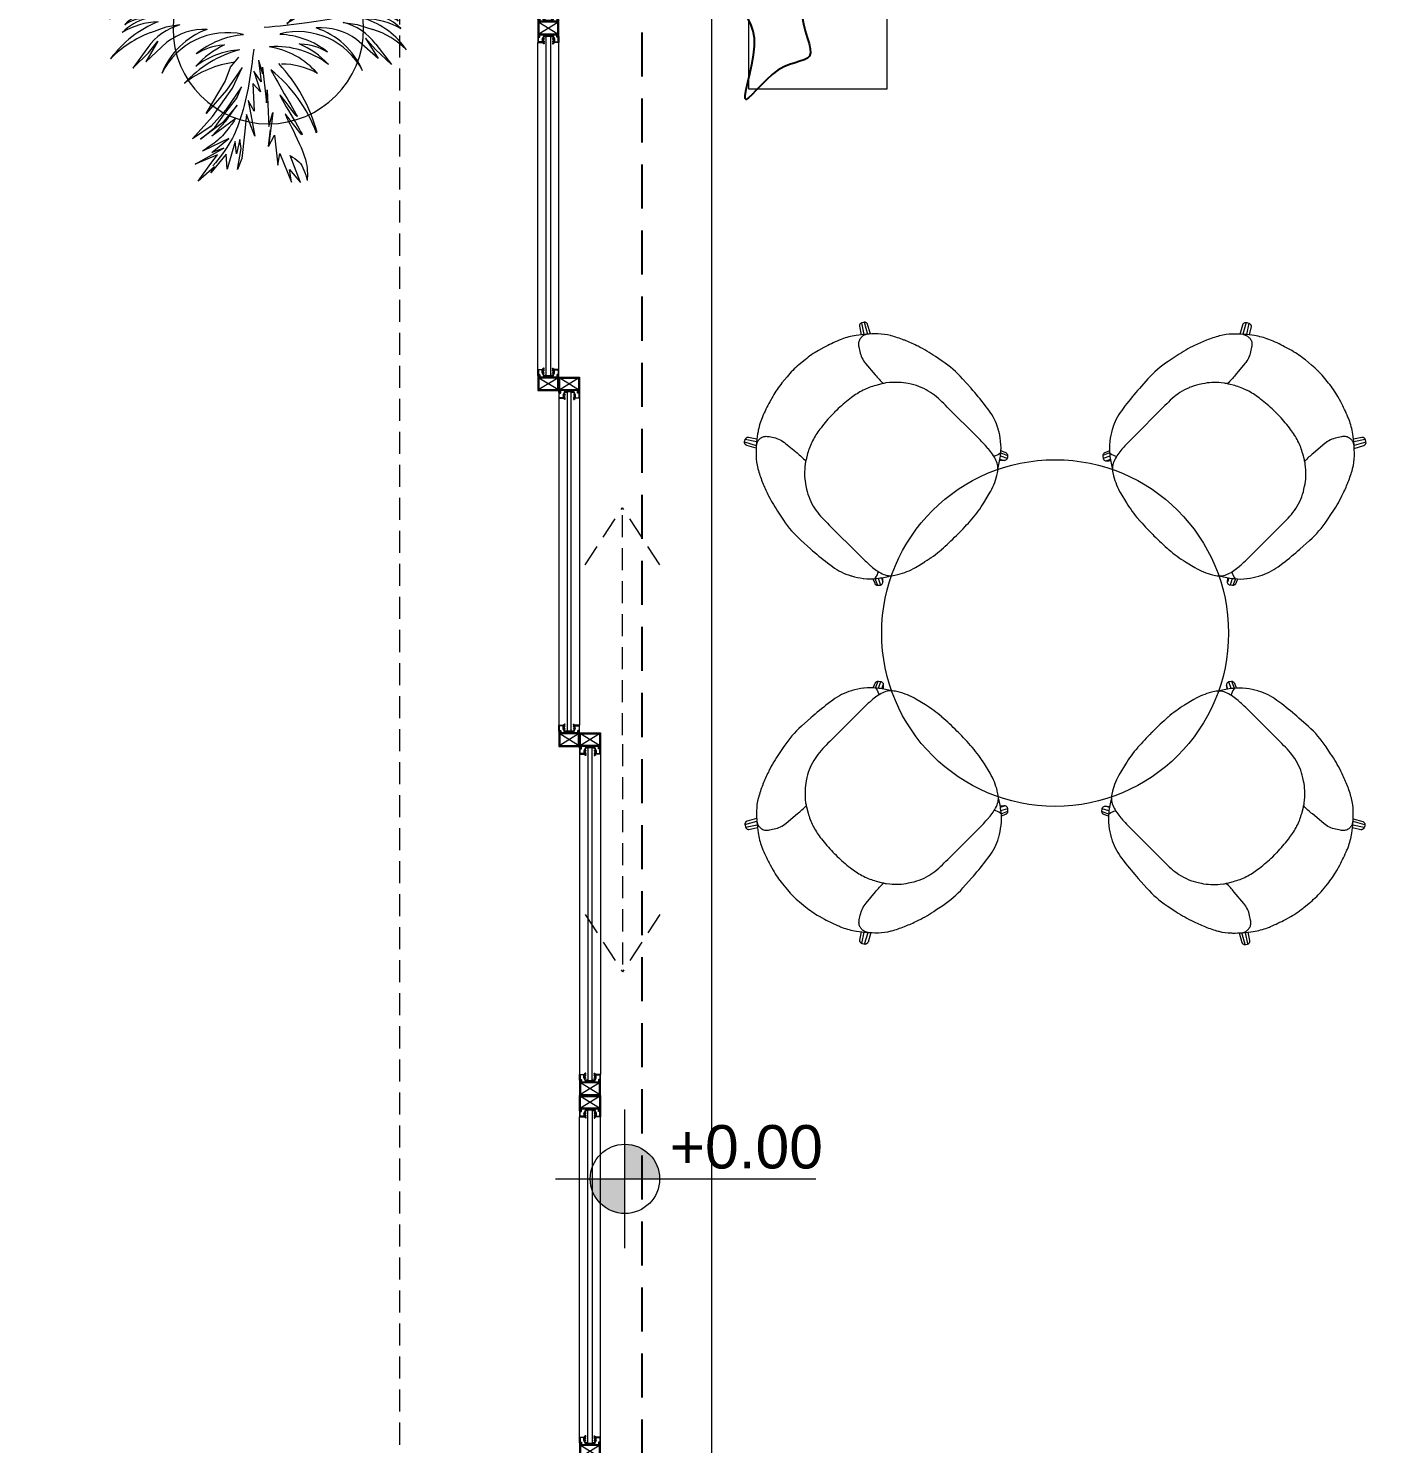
# Model space of a CAD drawing. Header units: centimetres. Extents: x 5488 to 20269, y -31398 to -19684.
# Drawn here: x 17024.7 to 17419.8, y -23648.5 to -23240.3 of the extents above; entities that cross this region are included whole.
import ezdxf
from ezdxf.enums import TextEntityAlignment as Align

# ---------------------------------------------------------------- set-up
doc = ezdxf.new("R2010")
doc.units = ezdxf.units.CM
doc.set_wipeout_variables(frame=1)
doc.linetypes.add('HIDDEN', pattern=[9.525, 6.35, -3.175])
doc.linetypes.add('HIDDENX2', pattern=[19.05, 12.7, -6.35])
doc.layers.add('0-LNS-VLF-PERDE', color=10, linetype='Continuous')
doc.layers.add('GOR2', color=113, linetype='Continuous')
for name, color, linetype, lineweight in [('CRC_plan_kot', 4, 'Continuous', 20), ('CRC_plan_kot_isim', 3, 'Continuous', 20), ('xxx_Auto_DIMENSION_INTERIOR', 33, 'Continuous', 0), ('xxx_Auto_Dograma_Metal', 157, 'Continuous', 0), ('xxx_Auto_Element_Dograma Cam', 140, 'Continuous', 9), ('xxx_Auto_Element_Dograma Metal', 211, 'Continuous', 20), ('xxx_Auto_Kaplama_Ahşap', 34, 'Continuous', 0), ('xxx_Auto_Merdiven_Merdiven', 163, 'Continuous', 15), ('xxx_Auto_Tefris_Silik', 252, 'Continuous', 13), ('xxx_Auto_Tefris_Tefris', 32, 'Continuous', 15), ('xxx_Auto_Yardimci_Yazi', 7, 'Continuous', 9)]:
    doc.layers.add(name, color=color, linetype=linetype, lineweight=lineweight)
doc.layers.add('wipeout', color=7, linetype='Continuous', true_color=0xffffff)
doc.layers.add('xxx_Auto_LANDSCAPE', color=7, linetype='Continuous', lineweight=0, true_color=0x496639)
doc.styles.add('a_Arial-50', font='arial.ttf', dxfattribs={"height": 0.125})

# ---------------------------------------------------------------- blocks, each defined once
blk = doc.blocks.new('2411-X')
for p, q in [((1.5, 17), (0, 17)), ((0, 17), (0, 0)), ((0, 0), (15, 0)), ((1.5, 16.5), (1.5, 17)), ((4.1, 16.5), (1.5, 16.5)), ((1.5, 1.5), (1.5, 15)), ((1.5, 15), (4.6, 15)), ((12.5, 1.5), (1.5, 1.5)), ((3.1, 19.8), (4.8, 21.6)), ((4.1, 19.2), (3.1, 19.8)), ((4.1, 19.2), (4.1, 16.5)), ((5.6, 16), (5.6, 21.2)), ((17.5, 21.5), (12.5, 10.1)), ((12.5, 9.5), (12.5, 10.1)), ((12.5, 9.5), (12.5, 1.5)), ((18, 19.2), (14, 9.5)), ((14, 1.5), (14, 9.5)), ((15, 1.5), (14, 1.5)), ((15, 1.5), (15, 0)), ((19, 19.2), (18, 19.2)), ((19, 19.2), (18.5, 21.5))]:
    blk.add_line(p, q)
for centre, radius, start, end in [((4.6, 16), 1, 270, 0), ((5.1, 21.2), 0.498, 359.4768, 127.3931), ((18, 21.5), 0.5, 0, 180)]:
    blk.add_arc(centre, radius, start, end)
blk = doc.blocks.new('ALU TRIM5')
at = {"layer": 'xxx_Auto_Element_Dograma Metal'}
for p, q in [((6039.93, -20381.65), (6036.58, -20376.2)), ((6036.58, -20381.65), (6039.93, -20376.2)), ((6035.96, -20379.72), (6035.96, -20378.15)), ((6036.29, -20379.72), (6035.96, -20378.15)), ((6035.96, -20379.72), (6036.29, -20378.15)), ((6035.96, -20378.15), (6036.29, -20378.15)), ((6036.29, -20379.72), (6035.96, -20379.72)), ((6036.29, -20379.72), (6036.29, -20378.15)), ((6040.2, -20379.72), (6040.2, -20378.14)), ((6040.2, -20379.72), (6040.54, -20378.14)), ((6040.54, -20379.72), (6040.2, -20378.14)), ((6040.54, -20378.14), (6040.2, -20378.14)), ((6040.2, -20379.72), (6040.54, -20379.72)), ((6040.54, -20379.72), (6040.54, -20378.14))]:
    blk.add_line(p, q, dxfattribs=at)
blk.add_lwpolyline([(6036.29, -20379.73), (6036.29, -20379.73), (6035.79, -20379.73), (6035.79, -20380.03, 0.414214), (6035.89, -20380.13), (6035.99, -20380.13), (6035.99, -20379.93), (6036.29, -20379.93), (6036.29, -20381.73), (6035.99, -20381.73), (6035.99, -20381.53), (6035.89, -20381.53, 0.414214), (6035.79, -20381.63), (6035.79, -20381.93), (6038.24, -20381.93), (6040.69, -20381.93), (6040.69, -20381.63, 0.414214), (6040.59, -20381.53), (6040.49, -20381.53), (6040.49, -20381.73), (6040.19, -20381.73), (6040.19, -20379.93), (6040.49, -20379.93), (6040.49, -20380.13), (6040.59, -20380.13, 0.414214), (6040.69, -20380.03), (6040.69, -20379.73), (6040.19, -20379.73), (6040.19, -20378.96), (6040.16, -20378.93), (6040.19, -20378.9), (6040.19, -20378.13), (6040.69, -20378.13), (6040.69, -20377.83, 0.414214), (6040.59, -20377.73), (6040.49, -20377.73), (6040.49, -20377.93), (6040.19, -20377.93), (6040.19, -20376.13), (6040.49, -20376.13), (6040.49, -20376.33), (6040.59, -20376.33, 0.414214), (6040.69, -20376.23), (6040.69, -20375.93), (6038.24, -20375.93), (6035.79, -20375.93), (6035.79, -20376.23, 0.414214), (6035.89, -20376.33), (6035.99, -20376.33), (6035.99, -20376.13), (6036.29, -20376.13), (6036.29, -20377.93), (6035.99, -20377.93), (6035.99, -20377.73), (6035.89, -20377.73, 0.414214), (6035.79, -20377.83), (6035.79, -20378.13), (6036.29, -20378.13), (6036.29, -20379.73)], format="xyb", dxfattribs=at)
blk.add_lwpolyline([(6036.49, -20379.47), (6036.49, -20381.73), (6038.24, -20381.73), (6039.99, -20381.73), (6039.99, -20378.93), (6039.99, -20376.13), (6038.24, -20376.13), (6036.49, -20376.13), (6036.49, -20379.47)], dxfattribs=at)
for points in [[(6039.93, -20376.2), (6036.58, -20376.2), (6036.58, -20381.65), (6039.93, -20381.65)], [(6034.44, -20380.52), (6034.54, -20380.54), (6034.7, -20380.5), (6034.86, -20380.42), (6035.19, -20380.2), (6035.23, -20380.16), (6035.21, -20380.14), (6035.19, -20380.14), (6034.78, -20380.33), (6034.68, -20380.34), (6034.56, -20380.31), (6034.51, -20380.26), (6034.46, -20380.23), (6034.42, -20380.18), (6034.38, -20380.15), (6034.33, -20380.13), (6034.31, -20380.15), (6034.33, -20380.18), (6034.36, -20380.21), (6034.37, -20380.24), (6034.36, -20380.26), (6034.25, -20380.24), (6034.11, -20380.22), (6033.97, -20380.18), (6033.81, -20380.15), (6033.76, -20380.13), (6033.73, -20380.13), (6033.71, -20380.15), (6033.71, -20380.18), (6033.73, -20380.22), (6034.03, -20380.62), (6034.09, -20380.62), (6034.09, -20380.4), (6034.31, -20380.4), (6034.41, -20380.49), (6034.42, -20380.5)], [(6034.45, -20377.35), (6034.55, -20377.33), (6034.71, -20377.37), (6034.87, -20377.45), (6035.2, -20377.67), (6035.24, -20377.71), (6035.22, -20377.73), (6035.2, -20377.73), (6034.79, -20377.54), (6034.69, -20377.53), (6034.57, -20377.56), (6034.52, -20377.61), (6034.47, -20377.64), (6034.43, -20377.69), (6034.39, -20377.72), (6034.34, -20377.74), (6034.32, -20377.72), (6034.34, -20377.69), (6034.37, -20377.66), (6034.38, -20377.63), (6034.37, -20377.61), (6034.26, -20377.63), (6034.12, -20377.65), (6033.98, -20377.69), (6033.82, -20377.72), (6033.77, -20377.74), (6033.74, -20377.74), (6033.72, -20377.72), (6033.72, -20377.69), (6033.74, -20377.65), (6034.04, -20377.25), (6034.1, -20377.25), (6034.1, -20377.47), (6034.32, -20377.47), (6034.42, -20377.38), (6034.43, -20377.37)], [(6042.05, -20377.34), (6041.95, -20377.32), (6041.79, -20377.36), (6041.63, -20377.44), (6041.3, -20377.66), (6041.26, -20377.7), (6041.28, -20377.72), (6041.3, -20377.72), (6041.71, -20377.53), (6041.81, -20377.52), (6041.93, -20377.55), (6041.98, -20377.6), (6042.03, -20377.63), (6042.07, -20377.68), (6042.11, -20377.71), (6042.16, -20377.73), (6042.18, -20377.71), (6042.16, -20377.68), (6042.13, -20377.65), (6042.12, -20377.62), (6042.13, -20377.6), (6042.24, -20377.62), (6042.38, -20377.64), (6042.52, -20377.68), (6042.68, -20377.71), (6042.73, -20377.73), (6042.76, -20377.73), (6042.78, -20377.71), (6042.78, -20377.68), (6042.76, -20377.64), (6042.46, -20377.24), (6042.4, -20377.24), (6042.4, -20377.46), (6042.18, -20377.46), (6042.08, -20377.37), (6042.07, -20377.36)], [(6042.05, -20380.52), (6041.95, -20380.54), (6041.79, -20380.5), (6041.63, -20380.42), (6041.3, -20380.2), (6041.26, -20380.16), (6041.28, -20380.14), (6041.3, -20380.14), (6041.71, -20380.33), (6041.81, -20380.34), (6041.93, -20380.31), (6041.98, -20380.26), (6042.03, -20380.23), (6042.07, -20380.18), (6042.11, -20380.15), (6042.16, -20380.13), (6042.18, -20380.15), (6042.16, -20380.18), (6042.13, -20380.21), (6042.12, -20380.24), (6042.13, -20380.26), (6042.24, -20380.24), (6042.38, -20380.22), (6042.52, -20380.18), (6042.68, -20380.15), (6042.73, -20380.13), (6042.76, -20380.13), (6042.78, -20380.15), (6042.78, -20380.18), (6042.76, -20380.22), (6042.46, -20380.62), (6042.4, -20380.62), (6042.4, -20380.4), (6042.18, -20380.4), (6042.08, -20380.49), (6042.07, -20380.5)]]:
    blk.add_lwpolyline(points, close=True, dxfattribs=at)
for p, xscale, yscale, zscale, rotation in [((6034.1, -20375.94, -0.3), 0.1000000000058208, 0.1000000000058208, 0.1000000000058208, 270), ((6042.4, -20375.93, -0.3), -0.1000000000058208, 0.0999999999985448, 0.1000000000000227, 90), ((6034.1, -20381.94, -0.3), -0.1000000000058208, 0.1000000000058208, 0.1000000000058208, 270), ((6042.4, -20381.93, -0.3), 0.1000000000058208, 0.1000000000058208, 0.1000000000058208, 90)]:
    blk.add_blockref('2411-X', p, dxfattribs=dict(at, xscale=xscale, yscale=yscale, zscale=zscale, rotation=rotation))
blk = doc.blocks.new('ALU TRIM 6')
at = {"layer": 'xxx_Auto_Element_Dograma Metal'}
for p, q in [((6039.18, -20367.78), (6035.83, -20362.34)), ((6035.83, -20367.78), (6039.18, -20362.34)), ((6039.45, -20365.85), (6039.45, -20364.28)), ((6039.45, -20365.85), (6039.78, -20364.28)), ((6039.78, -20365.85), (6039.45, -20364.28)), ((6039.78, -20364.28), (6039.45, -20364.28)), ((6039.78, -20365.85), (6039.78, -20364.28)), ((6039.45, -20365.85), (6039.78, -20365.85))]:
    blk.add_line(p, q, dxfattribs=at)
for points in [[(6035.54, -20362.07), (6035.54, -20368.07)], [(6035.74, -20365.6), (6035.74, -20367.87), (6037.49, -20367.87), (6039.24, -20367.87), (6039.24, -20365.07), (6039.24, -20362.27), (6037.49, -20362.27), (6035.74, -20362.27), (6035.74, -20365.6)]]:
    blk.add_lwpolyline(points, dxfattribs=at)
blk.add_lwpolyline([(6035.54, -20368.07), (6037.49, -20368.07), (6039.94, -20368.07), (6039.94, -20367.77, 0.414214), (6039.84, -20367.67), (6039.74, -20367.67), (6039.74, -20367.87), (6039.44, -20367.87), (6039.44, -20366.07), (6039.74, -20366.07), (6039.74, -20366.27), (6039.84, -20366.27, 0.414214), (6039.94, -20366.17), (6039.94, -20365.87), (6039.44, -20365.87), (6039.44, -20365.1), (6039.41, -20365.07), (6039.44, -20365.04), (6039.44, -20364.27), (6039.94, -20364.27), (6039.94, -20363.97, 0.414214), (6039.84, -20363.87), (6039.74, -20363.87), (6039.74, -20364.07), (6039.44, -20364.07), (6039.44, -20362.27), (6039.74, -20362.27), (6039.74, -20362.47), (6039.84, -20362.47, 0.414214), (6039.94, -20362.37), (6039.94, -20362.07), (6037.49, -20362.07), (6035.54, -20362.07)], format="xyb", dxfattribs=at)
for points in [[(6039.18, -20362.34), (6035.83, -20362.34), (6035.83, -20367.78), (6039.18, -20367.78)], [(6041.29, -20363.48), (6041.19, -20363.46), (6041.03, -20363.5), (6040.87, -20363.58), (6040.54, -20363.8), (6040.5, -20363.84), (6040.52, -20363.86), (6040.54, -20363.86), (6040.95, -20363.67), (6041.05, -20363.66), (6041.17, -20363.69), (6041.22, -20363.74), (6041.27, -20363.77), (6041.31, -20363.82), (6041.35, -20363.85), (6041.4, -20363.87), (6041.42, -20363.85), (6041.4, -20363.82), (6041.37, -20363.79), (6041.36, -20363.76), (6041.37, -20363.74), (6041.48, -20363.76), (6041.62, -20363.78), (6041.76, -20363.82), (6041.92, -20363.85), (6041.97, -20363.87), (6042, -20363.87), (6042.02, -20363.85), (6042.02, -20363.82), (6042, -20363.78), (6041.7, -20363.38), (6041.64, -20363.38), (6041.64, -20363.6), (6041.42, -20363.6), (6041.32, -20363.51), (6041.31, -20363.5)], [(6041.3, -20366.66), (6041.2, -20366.68), (6041.04, -20366.64), (6040.88, -20366.56), (6040.55, -20366.34), (6040.51, -20366.3), (6040.53, -20366.28), (6040.55, -20366.28), (6040.96, -20366.47), (6041.06, -20366.48), (6041.18, -20366.45), (6041.23, -20366.4), (6041.28, -20366.37), (6041.32, -20366.32), (6041.36, -20366.29), (6041.41, -20366.27), (6041.43, -20366.29), (6041.41, -20366.32), (6041.38, -20366.35), (6041.37, -20366.38), (6041.38, -20366.4), (6041.49, -20366.38), (6041.63, -20366.36), (6041.77, -20366.32), (6041.93, -20366.29), (6041.98, -20366.27), (6042.01, -20366.27), (6042.03, -20366.29), (6042.03, -20366.32), (6042.01, -20366.36), (6041.71, -20366.76), (6041.65, -20366.76), (6041.65, -20366.54), (6041.43, -20366.54), (6041.33, -20366.63), (6041.32, -20366.64)]]:
    blk.add_lwpolyline(points, close=True, dxfattribs=at)
at = {"layer": 'xxx_Auto_Element_Dograma Metal', "rotation": 90}
for p, xscale, yscale, zscale in [((6041.65, -20362.07, -0.3), -0.1000000000058208, 0.0999999999985448, 0.1000000000000227), ((6041.65, -20368.07, -0.3), 0.1000000000058208, 0.1000000000058208, 0.1000000000058208)]:
    blk.add_blockref('2411-X', p, dxfattribs=dict(at, xscale=xscale, yscale=yscale, zscale=zscale))
blk = doc.blocks.new('*U53')
at = {"layer": '0-LNS-VLF-PERDE', "linetype": 'HIDDENX2'}
blk.add_lwpolyline([(-167.48, 6), (653.95, 6)], dxfattribs=at)
blk = doc.blocks.new('level_50')
for points in [[(10, 0, 0.414214), (0, 10), (0, 0)], [(0, 0), (-10, 0, 0.414214), (0, -10)]]:
    blk.add_hatch(color=256).paths.add_polyline_path(points)
for p, q in [((0, 0), (0, 20)), ((-20, 0), (0, 0)), ((0, -20), (0, 0)), ((0, 0), (55, 0))]:
    blk.add_line(p, q)
blk.add_circle((0, 0), 10)
blk = doc.blocks.new('level')
blk.add_blockref('level_50', (0, 0))
at = {"layer": 'xxx_Auto_Yardimci_Yazi', "style": 'a_Arial-50'}
blk.add_attdef('LEVEL', text='', height=12.5, dxfattribs=at).set_placement((35, 3), align=Align.CENTER)
blk = doc.blocks.new('PLAN KOT')
at = {"layer": 'CRC_plan_kot'}
ref = blk.add_blockref('level', (-1748.02, 1093.76), dxfattribs=at)
ref.add_attrib('LEVEL', '+0.00', dxfattribs={"layer": 'CRC_plan_kot_isim', "height": 12.5, "style": 'a_Arial-50'}).set_placement((-1713.02, 1096.76), align=Align.CENTER)
blk = doc.blocks.new('A$Ce26710d8')
at = {"layer": 'GOR2'}
for points in [[(0.21, 24.05), (1.49, 24.71), (3.2, 25.43), (4.8, 25.91), (6.24, 26.17), (7.54, 26.19), (8.66, 25.97), (9.62, 25.51), (10.38, 24.8), (10.94, 23.84), (11.3, 22.62), (11.45, 21.14), (11.43, 19.45), (11.3, 17.6), (11.12, 15.63), (10.94, 13.59), (10.82, 11.54), (10.81, 9.51), (10.97, 7.57), (11.33, 5.74), (11.85, 4.02), (12.43, 2.39), (13.01, 0.84), (13.51, -0.66), (13.85, -2.13), (13.86, -2.27)], [(-30.07, -0.13), (-28.28, -0.02), (-26.08, -0.17), (-23.6, -0.46), (-21, -0.79), (-18.41, -1.06), (-15.97, -1.16), (-13.82, -1), (-12.12, -0.46), (-10.94, 0.53), (-10.23, 1.91), (-9.85, 3.62), (-9.69, 5.57), (-9.62, 7.68), (-9.54, 9.88), (-9.31, 12.1), (-8.82, 14.24), (-7.98, 16.26), (-6.82, 18.11), (-6.52, 18.47)], [(3.29, -13.26), (0.92, -13.61), (-1.66, -13.66), (-4.33, -13.48), (-7.04, -13.16), (-9.73, -12.82), (-12.35, -12.55), (-14.84, -12.46), (-17.14, -12.65), (-19.21, -13.23), (-21.01, -14.26), (-22.54, -15.65), (-23.87, -17.27), (-25.02, -19), (-26.03, -20.7), (-26.95, -22.26), (-27.81, -23.54), (-28.65, -24.42), (-29.51, -24.81), (-30.42, -24.76), (-31.41, -24.38), (-32.52, -23.75), (-33.76, -22.99), (-35.18, -22.17), (-36.8, -21.41), (-38.65, -20.8), (-40.74, -20.4), (-42.95, -20.18), (-45.14, -20.09), (-47.19, -20.05), (-48.95, -20.01), (-50.28, -19.91), (-51.04, -19.69), (-51.11, -19.27), (-50.39, -18.62), (-49, -17.76), (-47.11, -16.7), (-44.91, -15.48), (-42.56, -14.13), (-40.24, -12.67), (-38.11, -11.13), (-36.37, -9.55), (-35.11, -7.95), (-34.26, -6.38), (-33.69, -4.88), (-33.25, -3.5), (-32.81, -2.29), (-32.22, -1.3), (-31.35, -0.56), (-30.07, -0.13)]]:
    blk.add_lwpolyline(points, dxfattribs=at)
blk.add_lwpolyline([(7.47, -30.12), (0, 0), (30.94, -5.06)], close=True, dxfattribs=at)
blk.add_circle((-2.57, 20.55), 4.46, dxfattribs=at)
blk = doc.blocks.new('lf14_plan')
at = {"linetype": 'ByBlock'}
for p, q in [((3768.38, 1203.16, -336.24), (3770.08, 1200.05, -336.24)), ((3769.07, 1203.57, -336.24), (3770.93, 1200.76, -336.24)), ((3816.49, 1203.57, -336.24), (3814.63, 1200.76, -336.24)), ((3817.18, 1203.16, -336.24), (3815.48, 1200.05, -336.24)), ((3767.11, 1148.71, -336.24), (3766.29, 1146.79, -336.24)), ((3767.84, 1148.12, -336.24), (3766.91, 1146.27, -336.24)), ((3768.63, 1147.54, -336.24), (3768.07, 1146.43, -336.24)), ((3816.93, 1147.54, -336.24), (3817.49, 1146.43, -336.24)), ((3817.72, 1148.12, -336.24), (3818.65, 1146.27, -336.24)), ((3818.45, 1148.71, -336.24), (3819.27, 1146.79, -336.24))]:
    blk.add_line(p, q, dxfattribs=at)
for p in [(3792.76, 1190.86, -336.24), (3792.8, 1190.86, -336.24)]:
    blk.add_line(p, (3792.78, 1190.86, -336.24))
at = {"elevation": -336.24}
for points in [[(3770.9, 1146.07), (3770.74, 1146.16, -0.03627), (3767.52, 1148.37), (3767.41, 1148.46, -0.057586), (3764.83, 1151.06), (3764.76, 1151.14, -0.042211), (3762.88, 1154), (3762.78, 1154.18, -0.043365), (3761.58, 1156.93, -0.046975), (3760.9, 1159.84), (3760.66, 1161.55, -0.020132), (3760.04, 1167.91), (3759.83, 1171.62, -0.063775), (3760.37, 1179.31), (3760.84, 1181.65, -0.011924), (3761.48, 1184.49, -0.019714), (3762.3, 1187.29), (3762.44, 1187.69, -0.020826), (3763.79, 1191.22), (3763.88, 1191.43, -0.028058), (3765.63, 1194.93), (3765.71, 1195.07, -0.063967), (3767.92, 1197.98), (3768.12, 1198.19, -0.021499), (3770.33, 1200.26, -0.02175), (3772.71, 1202.13), (3773.18, 1202.46, -0.05881), (3776.88, 1204.51), (3777.17, 1204.63, -0.025521), (3781.71, 1206.22), (3783.42, 1206.72, -0.028215), (3785.73, 1207.26, -0.018713), (3788.07, 1207.57), (3790.35, 1207.8, -0.024259), (3792.78, 1207.92, -0.024259), (3795.21, 1207.8), (3797.49, 1207.57, -0.018713), (3799.83, 1207.26, -0.028215), (3802.14, 1206.72), (3803.85, 1206.22, -0.025521), (3808.39, 1204.63), (3808.68, 1204.51, -0.05881), (3812.38, 1202.46), (3812.85, 1202.13, -0.02175), (3815.23, 1200.26, -0.021499), (3817.44, 1198.19), (3817.64, 1197.98, -0.063967), (3819.85, 1195.07), (3819.93, 1194.93, -0.028058), (3821.68, 1191.43), (3821.77, 1191.22, -0.020826), (3823.12, 1187.69), (3823.26, 1187.29, -0.019714), (3824.08, 1184.49, -0.011924), (3824.72, 1181.65), (3825.19, 1179.31, -0.063775), (3825.73, 1171.62), (3825.52, 1167.91, -0.020132), (3824.9, 1161.55), (3824.66, 1159.84, -0.046975), (3823.98, 1156.93, -0.043365), (3822.78, 1154.18), (3822.68, 1154, -0.042211), (3820.8, 1151.14), (3820.73, 1151.06, -0.057586), (3818.15, 1148.46), (3818.04, 1148.37, -0.03627), (3814.82, 1146.16), (3814.66, 1146.07)], [(3770.08, 1200.05), (3770.75, 1200.41, -0.111376), (3771.69, 1200.67, -0.059464), (3772.69, 1200.6), (3772.72, 1200.59, -0.127108), (3773.66, 1200.15), (3773.7, 1200.12, -0.074816), (3774.47, 1199.25), (3775.23, 1198.09, -0.12305), (3776.48, 1194.48), (3776.86, 1190.22, -0.024219), (3777, 1186.82)], [(3815.48, 1200.05), (3814.81, 1200.41, 0.111376), (3813.87, 1200.67, 0.059464), (3812.87, 1200.6), (3812.84, 1200.59, 0.127108), (3811.9, 1200.15), (3811.86, 1200.12, 0.074816), (3811.09, 1199.25), (3810.33, 1198.09, 0.12305), (3809.08, 1194.48), (3808.7, 1190.22, 0.024219), (3808.56, 1186.82)], [(3792.8, 1190.86), (3793.65, 1190.85), (3793.66, 1190.85, -0.027444), (3798.67, 1190.47), (3799.21, 1190.4), (3799.22, 1190.4, -0.046157), (3803.07, 1189.53), (3803.11, 1189.52), (3803.12, 1189.51, -0.053501), (3806.66, 1187.93), (3808.25, 1187), (3808.25, 1187, -0.003742), (3808.75, 1186.7), (3808.75, 1186.7), (3808.75, 1186.7, -0.036233), (3809.22, 1186.37), (3810.02, 1185.72), (3810.02, 1185.72, -0.033973), (3811.87, 1183.96), (3811.96, 1183.87), (3811.96, 1183.87, -0.043479), (3813.63, 1181.72), (3814.15, 1180.92, -0.047774), (3815.54, 1178.23), (3815.54, 1178.22, -0.048041), (3816.39, 1175.35), (3816.52, 1174.68, -0.04292), (3816.82, 1171.81, -0.004639), (3816.84, 1168.92), (3816.84, 1156.53, -0.015692), (3816.71, 1152.2), (3816.69, 1151.98, -0.063578), (3815.97, 1148.2), (3815.96, 1148.19, -0.177328), (3813.69, 1145.31), (3812.98, 1144.87), (3812.97, 1144.86, -0.077292), (3807.9, 1142.73), (3804.82, 1141.97), (3804.81, 1141.97, -0.044502), (3799.01, 1141.06), (3798.98, 1141.06), (3798.96, 1141.06, -0.016402), (3793.04, 1140.86), (3792.54, 1140.86), (3792.52, 1140.86, -0.016403), (3786.6, 1141.06), (3786.57, 1141.06), (3786.55, 1141.06, -0.044502), (3780.75, 1141.97), (3777.67, 1142.73), (3777.66, 1142.73, -0.077292), (3772.59, 1144.86), (3771.87, 1145.31), (3771.87, 1145.31, -0.177328), (3769.6, 1148.19), (3769.59, 1148.2, -0.063578), (3768.87, 1151.98), (3768.85, 1152.2, -0.015693), (3768.72, 1156.53), (3768.72, 1168.92, -0.004639), (3768.74, 1171.81, -0.04292), (3769.05, 1174.68), (3769.17, 1175.35, -0.048041), (3770.02, 1178.22), (3770.02, 1178.24, -0.047774), (3771.41, 1180.92), (3771.93, 1181.72), (3771.93, 1181.72, -0.043479), (3773.6, 1183.87), (3773.68, 1183.96), (3773.69, 1183.96, -0.033973), (3775.54, 1185.72), (3776.34, 1186.37), (3776.34, 1186.37, -0.036233), (3776.81, 1186.7), (3776.81, 1186.7), (3776.81, 1186.7, -0.003742), (3777.31, 1187), (3778.89, 1187.92), (3778.9, 1187.93, -0.053501), (3782.44, 1189.51), (3782.48, 1189.53), (3782.49, 1189.53, -0.046157), (3786.34, 1190.4), (3786.88, 1190.47), (3786.89, 1190.47, -0.027444), (3791.9, 1190.85), (3792.76, 1190.86)], [(3767.11, 1148.71), (3767.44, 1148.75, 0.112409), (3769.24, 1149.44)], [(3818.45, 1148.71), (3818.12, 1148.75, -0.112407), (3816.32, 1149.44)], [(3792.85, 1140.86, -0.000321), (3792.78, 1140.86, -0.000324), (3792.71, 1140.86)]]:
    blk.add_lwpolyline(points, format="xyb", dxfattribs=at)
at = {"linetype": 'ByBlock', "elevation": -336.24}
for points in [[(3769.49, 1199.52), (3768.13, 1202.01, -0.045905), (3768.06, 1202.18, -0.079303), (3768.03, 1202.36), (3768.03, 1202.41, -0.080807), (3768.08, 1202.71), (3768.1, 1202.76, -0.035554), (3768.18, 1202.96), (3768.19, 1202.99, -0.129021), (3768.31, 1203.11, -0.013239), (3768.45, 1203.21), (3768.55, 1203.27), (3768.94, 1203.5, -0.0544), (3769.2, 1203.62, -0.10313), (3769.48, 1203.65), (3769.54, 1203.65, -0.051281), (3769.76, 1203.6), (3769.78, 1203.6, -0.071643), (3769.95, 1203.52), (3769.98, 1203.5, -0.057606), (3770.08, 1203.41, -0.044491), (3770.17, 1203.31), (3771.53, 1201.24)], [(3816.07, 1199.52), (3817.43, 1202.01, 0.045905), (3817.5, 1202.18, 0.079303), (3817.53, 1202.36), (3817.53, 1202.41, 0.080807), (3817.48, 1202.71), (3817.46, 1202.76, 0.035554), (3817.38, 1202.96), (3817.37, 1202.99, 0.129021), (3817.25, 1203.11, 0.013239), (3817.11, 1203.21), (3817.01, 1203.27), (3816.62, 1203.5, 0.0544), (3816.36, 1203.62, 0.10313), (3816.08, 1203.65), (3816.03, 1203.65, 0.051281), (3815.8, 1203.6), (3815.78, 1203.6, 0.071643), (3815.61, 1203.52), (3815.58, 1203.5, 0.057606), (3815.48, 1203.41, 0.044491), (3815.39, 1203.31), (3814.03, 1201.24)], [(3766.66, 1149.1), (3766.11, 1147.79, 0.023529), (3766.05, 1147.64, 0.07714), (3766.03, 1147.49), (3766.03, 1147.46, 0.061474), (3766.05, 1147.27), (3766.1, 1147.08, 0.126302), (3766.21, 1146.88, 0.031772), (3766.39, 1146.71), (3766.81, 1146.35, 0.060488), (3767.02, 1146.22, 0.088296), (3767.25, 1146.15), (3767.31, 1146.15, 0.10125), (3767.67, 1146.18), (3767.71, 1146.2, 0.139609), (3768.08, 1146.44), (3768.2, 1146.57, 0.003961), (3768.51, 1146.94, 0.029652), (3768.8, 1147.32), (3768.84, 1147.39)], [(3818.9, 1149.1), (3819.45, 1147.79, -0.023529), (3819.51, 1147.64, -0.07714), (3819.53, 1147.49), (3819.53, 1147.46, -0.061474), (3819.51, 1147.27), (3819.46, 1147.08, -0.126302), (3819.35, 1146.88, -0.031772), (3819.17, 1146.71), (3818.75, 1146.35, -0.060488), (3818.54, 1146.22, -0.088296), (3818.31, 1146.15), (3818.25, 1146.15, -0.10125), (3817.89, 1146.18), (3817.85, 1146.2, -0.139609), (3817.48, 1146.44), (3817.36, 1146.57, -0.003961), (3817.05, 1146.94, -0.029652), (3816.76, 1147.32), (3816.72, 1147.39)]]:
    blk.add_lwpolyline(points, format="xyb", dxfattribs=at)
at = {"elevation": -336.24}
blk.add_lwpolyline([(3792.76, 1190.86), (3792.78, 1190.86), (3792.8, 1190.86)], dxfattribs=at)
blk.add_open_spline([(3792.8, 1207.92, -336.24), (3792.79, 1207.92, -336.24), (3792.78, 1207.92, -336.24)], degree=2)
blk = doc.blocks.new('*U12')
at = {"xscale": -1}
blk.add_blockref('lf14_plan', (3792.78, -1174.39, 336.24), dxfattribs=at)
blk = doc.blocks.new('yuvarlak masa')
at = {"color": 0, "linetype": 'ByBlock', "lineweight": -2}
blk.add_circle((0, 0), 50, dxfattribs=at)
at = {"color": 0, "linetype": 'ByBlock', "lineweight": -2, "transparency": 16777216}
for p, rotation in [((-51.97, 52.02), 44.99999999999983), ((52.02, 51.96), 314.9999999999998), ((-51.84, -52.15), 134.9999999999998), ((51.72, -52.24), 224.9999999999999)]:
    blk.add_blockref('*U12', p, dxfattribs=dict(at, rotation=rotation))
blk = doc.blocks.new('palm_plan')
at = {"color": 0}
for p, q in [((-35.7, 74.4), (-53, 99)), ((-53, 99), (-46.8, 87.5)), ((-46.8, 87.5), (-62.2, 94.7)), ((-62.2, 94.7), (-53, 84)), ((-36.5, 80.5), (-41.8, 90.5)), ((-41.8, 90.5), (-35.7, 74.4)), ((-23.8, 73.3), (-39.9, 97.8)), ((-39.9, 97.8), (-36.5, 80.5)), ((-22.3, 78.2), (-29.6, 95.9)), ((-29.6, 95.9), (-23.8, 73.3)), ((-21.9, 91.7), (-22.3, 78.2)), ((-16.1, 54.8), (-21.9, 91.7)), ((-12.3, 92.1), (-13.8, 72.1)), ((-11.5, 71.7), (-12.3, 92.1)), ((-53, 84), (-70.3, 86.7)), ((-70.3, 86.7), (-48.4, 79.8)), ((-36.9, 60.2), (-62.6, 77.1)), ((-62.6, 77.1), (-41.5, 57.5)), ((-48.4, 79.8), (-41.8, 74.8)), ((-13.8, 72.1), (-16.9, 87.5)), ((-16.9, 87.5), (-16.1, 54.8)), ((-5.4, 77.1), (-8.8, 60.6)), ((-3.1, 37.6), (-5.4, 77.1)), ((36.2, 67.8), (44.9, 77.2)), ((-35.7, 64.8), (-46.1, 75.6)), ((-46.1, 75.6), (-36.9, 60.2)), ((-41.8, 74.8), (-35.7, 64.8)), ((-10.4, 53.3), (-11.5, 71.7)), ((-1.9, 66), (-3.1, 37.6)), ((-1.2, 53.7), (-1.9, 66)), ((2.3, 70.2), (-1.2, 53.7)), ((2.3, 53.7), (2.3, 70.2)), ((30.3, 58.6), (36.2, 67.8)), ((-41.5, 57.5), (-64.1, 62.1)), ((-64.1, 62.1), (-49.1, 53.7)), ((-8.8, 60.6), (-10.4, 53.3)), ((-31, 42.6), (-66.4, 52.4)), ((-66.4, 52.4), (-42.8, 48.3)), ((-29.1, 40.3), (-58.4, 46)), ((-58.4, 46), (-31, 42.6)), ((-42.8, 48.3), (-54.9, 53.6)), ((-54.9, 53.6), (-46.6, 53.2)), ((-46.6, 53.2), (-50, 54)), ((5.4, 34.9), (2.3, 53.7)), ((-89.2, 34), (-98.4, 35.6)), ((-98.4, 35.6), (-83, 29.4)), ((-72.3, 25.6), (-89.2, 34)), ((-48.5, 14.1), (-69.2, 33.3)), ((-69.2, 33.3), (-58.5, 18.7)), ((-27.9, 38.7), (-50, 41)), ((-50, 41), (-29.1, 40.3)), ((-35.9, 38.4), (-22.6, 36.8)), ((-35.4, 37.1), (-18.5, 31.7)), ((-22.6, 36.8), (-27.9, 38.7)), ((13.1, 18.4), (5.4, 34.9)), ((-80.7, 22.5), (-102.2, 28.7)), ((-102.2, 28.7), (-93, 21.8)), ((-77.7, 24.8), (-88.4, 28.7)), ((-88.4, 28.7), (-80.7, 22.5)), ((-83, 29.4), (-77.7, 24.8)), ((-58.5, 18.7), (-72.3, 25.6)), ((-35.4, 10.3), (-53.1, 22.5)), ((-53.1, 22.5), (-48.5, 14.1)), ((-18.5, 31.7), (-49.3, 31.7)), ((-49.3, 31.7), (-17, 28.7)), ((-17, 28.7), (-40.8, 26.4)), ((-40.8, 26.4), (-18.4, 17.2)), ((-106.1, 19.5), (-116.8, 7.2)), ((-116.8, 7.2), (-105.3, 15.6)), ((-112.2, 5.6), (-89.9, 17.9)), ((-96.9, 16.4), (-112.2, 5.6)), ((-93, 21.8), (-111.4, 19.5)), ((-111.4, 19.5), (-106.1, 19.5)), ((-105.3, 15.6), (-96.9, 16.4)), ((-81.5, 17.2), (-100.7, 4.9)), ((-100.7, 4.9), (-86.1, 12.6)), ((-89.9, 17.9), (-97.6, 11.8)), ((-97.6, 11.8), (-81.5, 17.2)), ((-65.4, 13.3), (-86.9, 4.9)), ((-86.1, 12.6), (-73.1, 14.9)), ((-73.1, 14.9), (-65.4, 13.3)), ((-27, 5.6), (-37.7, 18.7)), ((-37.7, 18.7), (-35.4, 10.3)), ((-17.8, 4.1), (-30.8, 14.9)), ((-30.8, 14.9), (-27, 5.6)), ((-80.7, 0.3), (-96.9, -6.6)), ((-73.8, 6.4), (-93.8, -1.3)), ((-93.8, -1.3), (-80, 3.3)), ((-86.9, 4.9), (-71.5, 7.9)), ((-63.8, 3.3), (-80.7, 0.3)), ((-80, 3.3), (-66.9, 4.1)), ((-56.2, 8.7), (-73.8, 6.4)), ((-71.5, 7.9), (-56.2, 8.7)), ((-66.9, 4.1), (-51.6, 5.6)), ((-42.3, 4.1), (-63.8, 3.3)), ((-51.6, 5.6), (-42.3, 4.1)), ((-96.9, -6.6), (-73.8, -2.8)), ((-50.8, -4.3), (-74.6, -8.2)), ((-74.6, -8.2), (-47, -7.4)), ((-73.8, -2.8), (-47, -1.3)), ((-29.3, -3.6), (-50.8, -4.3)), ((-47, -1.3), (-29.3, -3.6)), ((-47, -7.4), (-33.9, -11.2)), ((-44.6, -17.4), (-78.4, -18.1)), ((-78.4, -18.1), (-53.1, -21.2)), ((-53.1, -21.2), (-76.1, -21.2)), ((-76.1, -21.2), (-68.4, -25)), ((-59.2, -35), (-46.2, -22)), ((-27.7, -13.8), (-57.7, -16.6)), ((-57.7, -16.6), (-44.6, -17.4)), ((-46.2, -22), (-54.6, -31.2)), ((-53.9, -35), (-36.2, -20.4)), ((-31.6, -18.9), (-40, -26.6)), ((-36.2, -20.4), (-31.6, -18.9)), ((-33.9, -11.2), (-27.7, -13.8)), ((-30.1, -27.6), (-12.9, -19.5)), ((29.2, -13.5), (45.4, -18.6)), ((29.2, -13.5), (40.2, -14.9)), ((40.2, -14.9), (35.5, -12.8)), ((35.5, -12.8), (62, -21.6)), ((45.4, -18.6), (35.6, -20.4)), ((35.6, -20.4), (52.4, -22.3)), ((62, -21.6), (53.1, -16.9)), ((53.1, -16.9), (79.5, -27.7)), ((79.5, -27.7), (70.8, -20.2)), ((70.8, -20.2), (93.5, -34.5)), ((129.2, -23.5), (107, -22)), ((-89.2, -31.9), (-105.3, -35)), ((-80.7, -29.6), (-102.2, -29.6)), ((-102.2, -29.6), (-89.2, -31.9)), ((-76.1, -28.1), (-90.7, -25)), ((-90.7, -25), (-80.7, -29.6)), ((-90.7, -54.9), (-73.1, -32.7)), ((-68.4, -25), (-82.3, -23.5)), ((-82.3, -23.5), (-76.1, -28.1)), ((-75.4, -44.2), (-67.7, -28.1)), ((-73.1, -32.7), (-75.4, -44.2)), ((-60, -25.8), (-70.8, -55.7)), ((-70.8, -55.7), (-60, -31.2)), ((-67.7, -28.1), (-60, -25.8)), ((-54.6, -31.2), (-62.3, -45.7)), ((-60, -31.2), (-52.3, -25)), ((-52.3, -25), (-59.2, -35)), ((-40, -26.6), (-44.6, -37.3)), ((-44.6, -37.3), (-30.1, -27.6)), ((25.2, -35.4), (20.9, -26.3)), ((40.7, -40.9), (29.1, -27.4)), ((29.1, -27.4), (40.2, -45.8)), ((52.4, -22.3), (44, -25)), ((44, -25), (64, -33)), ((93.5, -34.5), (82.2, -27.4)), ((93.5, -34.5), (87.4, -26.6)), ((87.4, -26.6), (109.6, -33.9)), ((109.6, -33.9), (102.2, -28.7)), ((102.2, -28.7), (126.1, -29.8)), ((116.4, -27), (129.2, -23.5)), ((126.1, -29.8), (116.4, -27)), ((-93, -40.4), (-106.1, -51.1)), ((-105.3, -35), (-86.9, -35)), ((-86.9, -35), (-103.8, -39.6)), ((-103.8, -39.6), (-93, -40.4)), ((-91.5, -44.2), (-82.3, -36.5)), ((-82.3, -36.5), (-90.7, -54.9)), ((-62.3, -45.7), (-53.9, -35)), ((33.5, -43.9), (25.2, -35.4)), ((50, -67.8), (33.5, -43.9)), ((54.1, -64.2), (40.7, -40.9)), ((49, -41), (42.7, -34.1)), ((42.7, -34.1), (53.8, -52.5)), ((56.1, -54.7), (49, -41)), ((61.8, -56.4), (54.1, -43.2)), ((54.1, -43.2), (61.8, -59.2)), ((64, -33), (54.4, -33.8)), ((54.4, -33.8), (81.8, -40.7)), ((81.8, -40.7), (63.7, -39.6)), ((63.7, -39.6), (77, -47.4)), ((-106.1, -51.1), (-97.6, -44.2)), ((-97.6, -44.2), (-101.5, -59.5)), ((-101.5, -59.5), (-91.5, -44.2)), ((40.2, -45.8), (50, -67.8)), ((53.8, -52.5), (60.5, -68.3)), ((62.6, -66), (56.1, -54.7)), ((63, -48.4), (67.7, -71)), ((77, -47.4), (93.3, -57)), ((86.1, -54.3), (79.3, -52.4)), ((79.3, -52.4), (88.4, -59.3)), ((99.6, -63.8), (86.1, -54.3)), ((-21.1, -57.5), (-24, -68)), ((63.5, -85.6), (54.1, -64.2)), ((67.7, -71), (61.8, -56.4)), ((61.8, -59.2), (66.3, -80.1)), ((79.3, -76.2), (75, -59.8)), ((75, -59.8), (75.2, -82.5)), ((88.4, -59.3), (79.1, -56.2)), ((79.1, -56.2), (96, -70.8)), ((93.3, -57), (99.6, -63.8)), ((-24, -68), (-25.1, -80.8)), ((60.5, -68.3), (63.5, -85.6)), ((66.3, -80.1), (62.6, -66)), ((80.3, -66.4), (79.3, -76.2)), ((82.2, -91.8), (80.3, -66.4)), ((82.8, -73), (82.2, -91.8)), ((86.7, -80.5), (82.8, -73)), ((96, -70.8), (85.2, -66.9)), ((85.2, -66.9), (93.3, -83.6)), ((95, -95.3), (86.7, -80.5)), ((93.3, -83.6), (90.4, -79.1)), ((90.4, -79.1), (95, -95.3))]:
    blk.add_line(p, q, dxfattribs=at)
for points in [[(56.1, 74.5), (75.6, 78.9), (59.7, 72.5), (48.6, 69.3), (66.9, 71.7), (46.6, 62.5)], [(-15.5, -87.3), (-5.7, -104.7), (-11.6, -88.6), (-16.8, -78.2), (-6.2, -93.4), (-13.1, -72.2)]]:
    blk.add_lwpolyline(points, dxfattribs=at)
for centre, radius, start, end in [((99.2, 53.3), 81.8, 133.8194, 142.415), ((83, 82.6), 50.1, 143.6631, 162.8704), ((64.9, 79.9), 34.2, 126.9529, 151.8694), ((90.5, 79.1), 54, 149.0425, 166.4484), ((85.8, 51.5), 56.2, 125.181, 155.2139), ((80.4, 33.3), 61.9, 99.5706, 137.5209), ((69.1, 57.7), 42.8, 111.98, 140.9278), ((60, 75.9), 25.5, 120.6823, 159.6517), ((49.5, 85.1), 13.1, 100.6314, 149.1948), ((92.7, 33.3), 65.1, 110.5942, 137.4972), ((64.5, 31.9), 43.4, 101.1272, 142.038), ((73.5, 0), 56.7, 93.0923, 169.431), ((69.9, 20.8), 47.8, 119.2037, 159.356), ((68.8, -2.9), 59.5, 88.3527, 137.0574), ((75.7, -19.7), 64.9, 117.2482, 152.6959), ((85.9, -24.6), 66.7, 117.5703, 159.0296), ((77.2, -30.9), 69.1, 108.7482, 132.008), ((72, 0.4), 45.6, 124.6301, 152.1817), ((75.4, -36.1), 62.5, 106.2911, 146.5573), ((89.1, -20.3), 54.1, 125.2433, 156.3329), ((78, -118.6), 124.9, 80.1144, 108.4985), ((90.8, -108.3), 112.5, 85.428, 116.7161), ((51.3, -50.1), 56.7, 142.795, 219.1337), ((67.4, -38.5), 64.9, 159.5301, 194.9778), ((76.7, -32.1), 69.1, 180.2181, 203.4778), ((72.6, -45.5), 60.9, 158.5901, 193.4129), ((104, -38.4), 89.4, 170.2572, 202.8835), ((97.6, -54.6), 78.2, 162.3252, 193.7177), ((33.5, -61.4), 47.8, 152.87, 193.0223), ((50.2, -44.7), 59.5, 175.1686, 223.8733), ((50, -49.2), 45.6, 160.0443, 187.5959), ((21.7, -64.9), 43.4, 170.188, 211.0989), ((21.4, -93.8), 56.2, 157.0121, 187.045), ((54.5, -75.8), 85, 177.2951, 209.1957), ((-1.6, -113.6), 52.2, 149.5519, 178.1336), ((2.2, -101.2), 50.5, 162.3651, 184.773), ((-5.7, -110.2), 42.6, 144.6149, 173.5658), ((-27.8, -89.5), 13.1, 163.0312, 211.5946), ((-14, -91.1), 25.5, 152.5744, 191.5437), ((5.7, -85.6), 42.8, 171.2982, 200.246), ((62.3, -86.1), 87.7, 176.4689, 200.8209), ((200.5, -129.1), 254.9, 171.2704, 176.1187)]:
    blk.add_arc(centre, radius, start, end, dxfattribs=at)
for points in [[(12.5, 18.6), (11.3, 47.5), (13.8, 63.6), (13.8, 42.4), (19.6, 77.1), (19.6, 57.8), (29.3, 93.9), (34.4, 103.5)], [(7.9, 1.3), (18.6, 33.2), (25.6, 59.7), (30.6, 81.7), (32.9, 89.7)], [(0, 0), (-12, 33.9), (-30.1, 66.9), (-46.4, 85.4)], [(-17.8, 4.1), (-22.3, 12.9), (-32, 20.1), (-37.1, 21.7), (-25.3, 19.4), (-18.4, 17.2)], [(-12.4, -3.6), (-63.1, 16.4), (-82.3, 19.5), (-106.1, 17.9)], [(40.2, -7.8), (65.5, -5.7), (81.7, -4.5), (61, -9.4), (96.2, -7), (77.4, -11.5), (114.7, -12.6), (129.9, -18.1)], [(-8.6, -13.5), (-60.8, -24.3), (-91.5, -39.6), (-102.2, -48)], [(-11.7, -17.5), (-25.7, -35.9), (-35.9, -48.7), (-20.2, -34.4), (-42, -62), (-27.7, -49.1), (-47.9, -80.4), (-51.6, -90.7)], [(19.9, -13.2), (64.3, -44.8), (77.3, -59.1), (89.1, -79.9)], [(107, -22), (114, -18), (129.9, -18.1)], [(63, -48.4), (67.4, -55.9), (72.6, -68.2), (75.2, -82.5)]]:
    blk.add_spline(points, degree=3, dxfattribs=at)
blk = doc.blocks.new('A$C21533CF2')
blk.add_wipeout([(74.13, 39.49), (75.2, 40.42), (76.21, 41.4), (77.18, 42.44), (78.09, 43.52), (78.94, 44.65), (79.73, 45.82), (80.45, 47.03), (81.12, 48.28), (81.71, 49.57), (82.24, 50.88), (82.7, 52.21), (83.09, 53.57), (83.41, 54.95), (83.65, 56.34), (83.82, 57.75), (83.92, 59.16), (83.94, 60.57), (83.89, 61.99), (83.77, 63.39), (83.57, 64.79), (83.3, 66.18), (82.96, 67.55), (82.54, 68.91), (82.06, 70.23), (81.5, 71.54), (80.88, 72.81), (80.2, 74.04), (79.45, 75.24), (78.63, 76.4), (77.76, 77.51), (76.83, 78.58), (75.85, 79.6), (74.82, 80.56), (73.73, 81.47), (72.6, 82.32), (71.43, 83.11), (70.22, 83.83), (68.97, 84.5), (67.69, 85.09), (66.37, 85.62), (65.04, 86.08), (63.68, 86.47), (62.3, 86.79), (60.91, 87.03), (59.5, 87.2), (58.09, 87.3), (56.68, 87.32), (55.27, 87.27), (53.86, 87.15), (52.46, 86.95), (51.07, 86.68), (49.7, 86.34), (48.35, 85.92), (47.02, 85.44), (45.72, 84.89), (44.45, 84.26), (43.21, 83.58), (42.01, 82.83), (40.85, 82.02), (39.74, 81.14), (38.67, 80.22), (37.66, 79.23), (36.69, 78.2), (35.78, 77.11), (34.93, 75.98), (34.14, 74.81), (33.42, 73.6), (32.75, 72.35), (32.16, 71.07), (31.63, 69.76), (31.17, 68.42), (30.78, 67.06), (30.46, 65.68), (30.22, 64.29), (30.05, 62.89), (29.95, 61.47), (29.93, 60.06), (29.98, 58.65), (30.1, 57.24), (30.3, 55.84), (30.57, 54.45), (30.91, 53.08), (31.33, 51.73), (31.81, 50.4), (32.37, 49.1), (32.99, 47.83), (33.67, 46.59), (34.42, 45.39), (35.24, 44.23), (36.11, 43.12), (37.04, 42.05), (38.02, 41.04), (39.05, 40.07), (40.14, 39.17), (41.27, 38.32), (42.44, 37.53), (43.65, 36.8), (44.9, 36.14), (46.18, 35.54), (47.5, 35.01), (48.83, 34.55), (50.19, 34.16), (51.57, 33.85), (52.96, 33.6), (54.37, 33.43), (55.78, 33.33), (57.19, 33.31), (58.6, 33.36), (60.01, 33.48), (61.41, 33.68), (62.8, 33.95), (64.17, 34.3), (65.52, 34.71), (66.85, 35.19), (68.15, 35.75), (69.42, 36.37), (70.66, 37.06), (71.86, 37.81), (73.02, 38.62)]).dxf.layer = 'wipeout'
at = {"layer": 'xxx_Auto_Tefris_Tefris'}
blk.add_circle((56.93, 60.32), 27, dxfattribs=at)
at = {"layer": 'xxx_Auto_LANDSCAPE', "xscale": -0.364783083416274, "yscale": 0.364783083416274, "zscale": 0.3647830834162722, "rotation": 328.9633282841189}
blk.add_blockref('palm_plan', (59.41, 57.23), dxfattribs=at)

msp = doc.modelspace()

# ---------------------------------------------------------------- linework, layer by layer
at = {"layer": 'xxx_Auto_DIMENSION_INTERIOR'}
msp.add_lwpolyline([(17272.31, -23257.73), (17272.31, -23177.73), (17232.31, -23177.73), (17232.31, -23257.73)], close=True, dxfattribs=at)
at = {"layer": 'xxx_Auto_Dograma_Metal'}
for p, q in [((17171.62, -23338.67, -0.3), (17171.62, -23244.35, -0.3)), ((17177.62, -23338.67, -0.61), (17177.62, -23244.35, -0.3)), ((17177.63, -23346.98, -0.6), (17177.63, -23441.29, -0.6)), ((17183.63, -23346.98, -0.91), (17183.63, -23441.29, -0.6)), ((17183.63, -23449.6, -0.6), (17183.63, -23541.96, -0.6)), ((17189.63, -23449.6, -0.91), (17189.63, -23541.96, -0.6)), ((17183.63, -23646.54, -0.6), (17183.63, -23554.18, -0.6)), ((17189.63, -23646.54, -0.91), (17189.63, -23554.18, -0.6))]:
    msp.add_line(p, q, dxfattribs=at)
at = {"layer": 'xxx_Auto_Element_Dograma Cam'}
for p, q in [((17174.02, -23340.53, -0.3), (17174.02, -23242.64, -0.3)), ((17175.22, -23242.64, -0.3), (17174.02, -23242.64, -0.3)), ((17175.22, -23242.64, -0.3), (17175.22, -23340.53, -0.3)), ((17175.22, -23340.53), (17174.02, -23340.53)), ((17180.03, -23345.12, -0.6), (17180.03, -23443, -0.6)), ((17181.23, -23345.12, -0.3), (17180.03, -23345.12, -0.3)), ((17181.23, -23443, -0.6), (17181.23, -23345.12, -0.6)), ((17181.23, -23443, -0.6), (17180.03, -23443, -0.6)), ((17186.03, -23447.74, -0.6), (17186.03, -23543.83, -0.3)), ((17187.23, -23447.74, -0.3), (17186.03, -23447.74, -0.3)), ((17187.23, -23543.83, -0.3), (17187.23, -23447.74, -0.6)), ((17186.03, -23648.4, -0.6), (17186.03, -23552.32, -0.3)), ((17187.23, -23552.32, -0.3), (17187.23, -23648.4, -0.6)), ((17187.23, -23648.4, -0.3), (17186.03, -23648.4, -0.3))]:
    msp.add_line(p, q, dxfattribs=at)
at = {"layer": 'xxx_Auto_Merdiven_Merdiven'}
msp.add_lwpolyline([(17221.68, -23136.57), (17221.68, -23958.01)], dxfattribs=at)
at = {"layer": 'xxx_Auto_Tefris_Silik', "linetype": 'HIDDEN'}
for points in [[(17131.68, -23137.57), (17131.68, -23959.01)], [(17185.26, -23395.03), (17196.02, -23378.54)], [(17196.02, -23444.16), (17196.02, -23378.54)], [(17206.79, -23395.03), (17196.02, -23378.54)], [(17196.02, -23446.73), (17196.02, -23512.35)], [(17185.26, -23495.86), (17196.02, -23512.35)], [(17206.79, -23495.86), (17196.02, -23512.35)]]:
    msp.add_lwpolyline(points, dxfattribs=at)

# ---------------------------------------------------------------- block references
at = {"xscale": -1, "rotation": 270}
msp.add_blockref('*U53', (17195.68, -23791.53), dxfattribs=at)
at = {"layer": 'xxx_Auto_DIMENSION_INTERIOR'}
msp.add_blockref('PLAN KOT', (18944.73, -24665.85), dxfattribs=at)
at = {"layer": 'xxx_Auto_DIMENSION_INTERIOR', "rotation": 47.75806178481262}
msp.add_blockref('A$Ce26710d8', (17251.43, -23209.74), dxfattribs=at)
at = {"layer": 'xxx_Auto_Kaplama_Ahşap'}
for name, p, rotation in [('ALU TRIM5', (37553.56, -17201.96), 270), ('ALU TRIM 6', (-3190.44, -29380.31), 90), ('ALU TRIM 6', (-3184.43, -29482.94, -0.3), 90), ('ALU TRIM 6', (-3178.43, -29583.61, -0.3), 90), ('ALU TRIM 6', (-3178.43, -29688.19, -0.3), 90)]:
    msp.add_blockref(name, p, dxfattribs=dict(at, rotation=rotation))
at = {"layer": 'xxx_Auto_Kaplama_Ahşap', "xscale": -1, "rotation": 90}
for p in [(-3184.43, -17305.33, -0.3), (-3178.43, -17407.96, -0.3), (-3178.43, -17512.53, -0.3)]:
    msp.add_blockref('ALU TRIM 6', p, dxfattribs=at)
at = {"layer": 'xxx_Auto_Tefris_Tefris'}
msp.add_blockref('yuvarlak masa', (17320.76, -23414.68), dxfattribs=at)

# ---------------------------------------------------------------- next in the draw order: block references
at = {"layer": 'xxx_Auto_Tefris_Tefris', "linetype": 'ByBlock', "xscale": -1.017866091454594, "yscale": 1.017866091454594, "zscale": 1.017866091454596, "rotation": 263.6633441428334}
msp.add_blockref('A$C21533CF2', (17026.46, -23291.17), dxfattribs=at)

doc.saveas('drawing.dxf')
